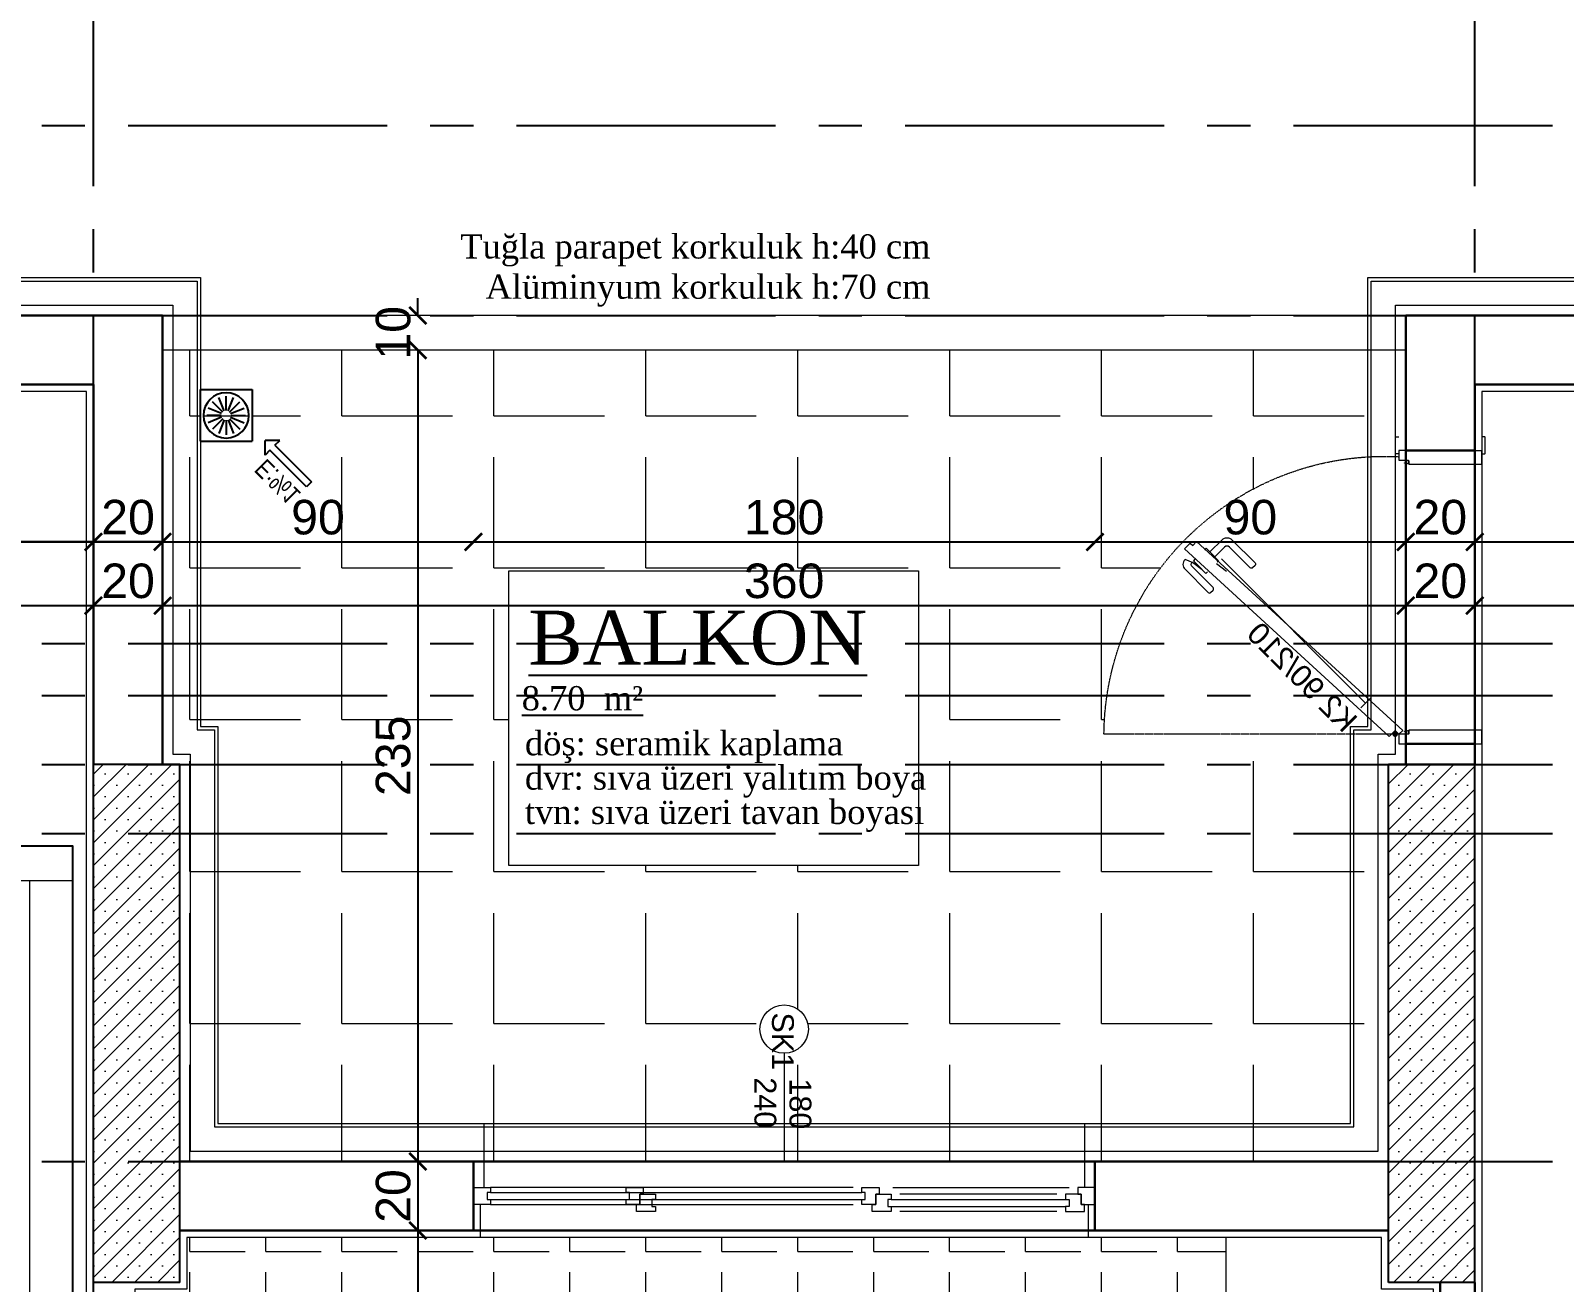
# Model space of a CAD drawing. Header units: millimetres. Extents: x 2778 to 13672, y 1832 to 5175.
# Drawn here: x 5573.4 to 6017.5, y 4410.2 to 4772.7 of the extents above; entities that cross this region are included whole.
import ezdxf

# ---------------------------------------------------------------- set-up
doc = ezdxf.new("R2010")
doc.units = ezdxf.units.MM
for name, pattern in [('CENTER2', [112.5, 75, -12.5, 12.5, -12.5]), ('DASHDOT2', [12.7, 6.35, -3.175, 0, -3.175]), ('DOTX2', [0.5, 0, -0.5])]:
    doc.linetypes.add(name, pattern=pattern)
for name, color, linetype in [('7-DCR-FRN', 8, 'Continuous'), ('Panel', 7, 'Continuous'), ('Yazi', 7, 'Continuous')]:
    doc.layers.add(name, color=color, linetype=linetype)
for name, color, linetype, lineweight in [('aks', 251, 'DASHDOT2', 35), ('duvar', 232, 'Continuous', 30), ('görünüş', 201, 'Continuous', 18), ('ince', 37, 'Continuous', 0), ('iz', 1, 'DOTX2', 20), ('kapı', 3, 'Continuous', 18), ('pencere', 4, 'Continuous', 18), ('sıva dış', 30, 'Continuous', 9), ('sıva iç', 21, 'Continuous', 0), ('tefriş', 252, 'Continuous', 5), ('yalıtım', 107, 'Continuous', 0), ('yazı', 11, 'Continuous', 20), ('z - tarama', 251, 'Continuous', 18), ('ölçü dış', 192, 'Continuous', 20), ('ÖLÇÜ İÇ', 7, 'Continuous', 9)]:
    doc.layers.add(name, color=color, linetype=linetype, lineweight=lineweight)
doc.styles.get("Standard").update_dxf_attribs({"font": 'arial.ttf'})
doc.styles.add('swis', font='swissc.ttf', dxfattribs={"height": 10})
doc.styles.add('Times roman', font='times.ttf')
doc.dimstyles.new('zulay iç ölçü', dxfattribs={"dimtxt": 10, "dimasz": 5, "dimexe": 0.18, "dimexo": 0, "dimgap": 2, "dimtad": 3, "dimdec": 0, "dimzin": 0, "dimdsep": 46, "dimtxsty": 'Standard', "dimblk": 'ARCHTICK', "dimcen": 0.09, "dimse1": 1, "dimse2": 1, "dimadec": 0, "dimazin": 0, "dimtfac": 1, "dimtdec": 0, "dimtix": 1, "dimtofl": 0, "dimtmove": 0, "dimatfit": 3, "dimldrblk": 'ARCHTICK', "dimfxl": 1, "dimtolj": 1, "dimtzin": 0, "dimarcsym": 0})
pattern_1 = [(45, (0, 0), (-3.314563, 3.314563), []), (45, (3.3146, 0), (-3.314563, 3.314563), [0, -4.6875])]

# ---------------------------------------------------------------- blocks, each defined once
blk = doc.blocks.new('IDE242Entity443')
at = {"layer": 'Panel', "linetype": 'Continuous', "lineweight": 5}
h = blk.add_hatch(dxfattribs=at)
h.set_pattern_fill('SACNCR', color=163, scale=50, style=0)
h.set_pattern_definition(pattern_1)
h.paths.add_polyline_path([(2440, 1920), (2440, 2070), (2465, 2070), (2465, 1920)])
blk = doc.blocks.new('IDE242Entity444')
at = {"layer": 'Panel', "color": 164, "linetype": 'Continuous', "lineweight": -3}
blk.add_lwpolyline([(2465, 1920), (2440, 1920)], dxfattribs=at)
blk = doc.blocks.new('IDE242Entity445')
at = {"layer": 'Panel', "color": 164, "linetype": 'Continuous', "lineweight": -3}
blk.add_lwpolyline([(2465, 1920), (2465, 2070)], dxfattribs=at)
blk = doc.blocks.new('IDE242Entity446')
at = {"layer": 'Panel', "color": 164, "linetype": 'Continuous', "lineweight": -3}
blk.add_lwpolyline([(2465, 2070), (2440, 2070)], dxfattribs=at)
blk = doc.blocks.new('IDE242Entity447')
at = {"layer": 'Panel', "color": 164, "linetype": 'Continuous', "lineweight": -3}
blk.add_lwpolyline([(2440, 1920), (2440, 2070)], dxfattribs=at)
blk = doc.blocks.new('IDE242Entity449')
at = {"layer": 'Panel', "linetype": 'Continuous', "lineweight": 5}
h = blk.add_hatch(dxfattribs=at)
h.set_pattern_fill('SACNCR', color=163, scale=50, style=0)
h.set_pattern_definition(pattern_1)
h.paths.add_polyline_path([(2815, 1920), (2815, 2070), (2840, 2070), (2840, 1920)])
blk = doc.blocks.new('IDE242Entity450')
at = {"layer": 'Panel', "color": 164, "linetype": 'Continuous', "lineweight": -3}
blk.add_lwpolyline([(2840, 1920), (2815, 1920)], dxfattribs=at)
blk = doc.blocks.new('IDE242Entity451')
at = {"layer": 'Panel', "color": 164, "linetype": 'Continuous', "lineweight": -3}
blk.add_lwpolyline([(2840, 1920), (2840, 2070)], dxfattribs=at)
blk = doc.blocks.new('IDE242Entity452')
at = {"layer": 'Panel', "color": 164, "linetype": 'Continuous', "lineweight": -3}
blk.add_lwpolyline([(2840, 2070), (2815, 2070)], dxfattribs=at)
blk = doc.blocks.new('IDE242Entity453')
at = {"layer": 'Panel', "color": 164, "linetype": 'Continuous', "lineweight": -3}
blk.add_lwpolyline([(2815, 1920), (2815, 2070)], dxfattribs=at)
blk = doc.blocks.new('sadsfsfsf')
at = {"layer": 'ince'}
for p, q in [((0.7, 0), (-0.7, 0)), ((0, 0.7), (0, -0.7))]:
    blk.add_line(p, q, dxfattribs=at)
for radius in [0.6, 0.45]:
    blk.add_circle((0, 0), radius, dxfattribs=at)
blk = doc.blocks.new('WER')
at = {"layer": 'duvar'}
for p, q in [((1010123.06, -373432.25), (1010103.06, -373432.25)), ((1010123.06, -373517.25), (1010103.06, -373517.25))]:
    blk.add_line(p, q, dxfattribs=at)
at = {"layer": 'ince'}
blk.add_line((1010091.45, -373444.09), (1010049.71, -373485.83), dxfattribs=at)
for points in [[(1010103.96, -373436.25), (1010103.96, -373435.3, 0.414214), (1010103.71, -373435.05), (1010102.66, -373435.05), (1010102.66, -373435.2, -0.170049), (1010102.81, -373435.14), (1010103.62, -373435.14, -0.414214), (1010103.87, -373435.39), (1010103.87, -373435.81, -0.482314), (1010103.56, -373436.05), (1010102.76, -373435.87, -0.112206), (1010102.66, -373435.82), (1010102.66, -373435.95)], [(1010044.08, -373482.78), (1010042.67, -373484.19), (1010039.14, -373485.66, -0.414214), (1010039.14, -373482.83), (1010045.85, -373476.11, -0.414214), (1010046.56, -373476.11), (1010047.27, -373476.82, -0.414214), (1010047.27, -373477.52), (1010041.26, -373483.53, 0.414214), (1010041.26, -373484.95)], [(1010047.76, -373486.45), (1010046.35, -373487.87), (1010049.88, -373491.4, 0.414214), (1010052.71, -373491.4), (1010059.43, -373484.69, 0.414214), (1010059.43, -373483.98), (1010058.72, -373483.27, 0.414214), (1010058.01, -373483.27), (1010052, -373489.28, -0.414214), (1010050.59, -373489.28)], [(1010103.96, -373514.2), (1010103.96, -373513.25), (1010102.66, -373513.55), (1010102.66, -373513.68, -0.112206), (1010102.76, -373513.63), (1010103.56, -373513.44, -0.482314), (1010103.87, -373513.69), (1010103.87, -373514.1, -0.414214), (1010103.62, -373514.35), (1010102.81, -373514.35, -0.170049), (1010102.66, -373514.3), (1010102.66, -373514.45), (1010103.71, -373514.45, 0.414214)]]:
    blk.add_lwpolyline(points, format="xyb", close=True, dxfattribs=at)
for points in [[(1010041.97, -373485.74), (1010041.55, -373485.31), (1010045.21, -373481.66), (1010045.63, -373482.08)], [(1010044.8, -373488.56), (1010045.23, -373488.99), (1010048.88, -373485.33), (1010048.46, -373484.91)]]:
    blk.add_lwpolyline(points, dxfattribs=at)
for points in [[(1010101.06, -373516.25), (1010100.31, -373516.25, 0.414214), (1010100.06, -373516.5), (1010100.06, -373521, 0.414214), (1010100.31, -373521.25), (1010101.06, -373521.25)], [(1010125.06, -373516.25), (1010125.81, -373516.25, -0.414214), (1010126.06, -373516.5), (1010126.06, -373521, -0.414214), (1010125.81, -373521.25), (1010125.06, -373521.25)]]:
    blk.add_lwpolyline(points, format="xyb", dxfattribs=at)
at = {"layer": 'iz', "ltscale": 0.1}
for p, q in [((1010101.06, -373435.05), (1010015.66, -373435.05)), ((1010103.06, -373432.25), (1010103.06, -373517.25)), ((1010123.06, -373432.25), (1010123.06, -373517.25))]:
    blk.add_line(p, q, dxfattribs=at)
blk.add_arc((1010096.92, -373434.29), 81.26, 180.5341, 272.9206, dxfattribs=at)
at = {"layer": 'kapı'}
for p, q in [((1010092.86, -373445.51), (1010090.03, -373442.68)), ((1010051.13, -373482.24), (1010048.3, -373484.41))]:
    blk.add_line(p, q, dxfattribs=at)
blk.add_lwpolyline([(1010101.06, -373435.05), (1010100, -373436.11), (1010098.3, -373434.41), (1010038.97, -373488.74), (1010040.67, -373490.44), (1010041.38, -373489.73), (1010042.51, -373490.86), (1010102.19, -373436.18), (1010101.06, -373435.05)], dxfattribs=at)
for points in [[(1010125.06, -373432.25), (1010125.06, -373436.25), (1010103.96, -373436.25), (1010103.96, -373435.3, 0.414214), (1010103.71, -373435.05), (1010101.06, -373435.05), (1010101.06, -373432.25), (1010101.06, -373432.25)], [(1010101.06, -373517.25), (1010101.06, -373514.45), (1010103.71, -373514.45, 0.414214), (1010103.96, -373514.2), (1010103.96, -373513.25), (1010125.06, -373513.25), (1010125.06, -373517.25)]]:
    blk.add_lwpolyline(points, format="xyb", dxfattribs=at)
at = {"layer": 'sıva iç'}
for p, q in [((1010101.06, -373432.25), (1010103.06, -373432.25)), ((1010123.06, -373432.25), (1010125.06, -373432.25)), ((1010103.06, -373517.25), (1010101.06, -373517.25)), ((1010123.06, -373517.25), (1010125.06, -373517.25))]:
    blk.add_line(p, q, dxfattribs=at)
at = {"layer": 'ölçü dış'}
blk.add_line((1010103.06, -373432.25), (1010123.06, -373432.25), dxfattribs=at)
at = {"layer": 'ince', "rotation": 270}
blk.add_blockref('sadsfsfsf', (1010100, -373435.05), dxfattribs=at)
at = {"layer": 'yazı'}
blk.add_text('K2 90/210', height=6.328, rotation=225, dxfattribs=at).set_placement((1010085.08, -373435.16))
blk = doc.blocks.new('FGFS')
at = {"layer": 'duvar'}
for p, q in [((857019.82, -390681.05), (857039.82, -390681.05)), ((857019.82, -390861.05), (857039.82, -390861.05))]:
    blk.add_line(p, q, dxfattribs=at)
at = {"layer": 'ince'}
for p, q in [((857027.32, -390739.55), (857027.32, -390688.55)), ((857029.32, -390692.05), (857029.32, -390737.55)), ((857034.32, -390692.05), (857034.32, -390737.55)), ((857027.32, -390751.05), (857027.32, -390856.05)), ((857032.32, -390856.05), (857032.32, -390751.05))]:
    blk.add_line(p, q, dxfattribs=at)
for points in [[(857030.82, -390740.05), (857030.82, -390689.55)], [(857032.82, -390740.05), (857032.82, -390689.55)], [(857028.82, -390856.05), (857028.82, -390748.55)], [(857030.82, -390856.05), (857030.82, -390748.55)]]:
    blk.add_lwpolyline(points, dxfattribs=at)
at = {"layer": 'iz', "ltscale": 0.1}
for p, q in [((857019.82, -390681.05), (857019.82, -390861.05)), ((857039.82, -390861.05), (857039.82, -390681.05))]:
    blk.add_line(p, q, dxfattribs=at)
at = {"layer": 'pencere'}
for points in [[(857027.32, -390681.05), (857027.32, -390686.05), (857029.32, -390686.05), (857029.32, -390685.05), (857032.32, -390685.05), (857032.32, -390681.05)], [(857030.82, -390748.55), (857030.82, -390747.55), (857028.82, -390747.55), (857028.82, -390748.55), (857027.32, -390748.55), (857027.32, -390743.55), (857029.32, -390743.55), (857029.32, -390744.55), (857032.32, -390744.55), (857032.32, -390748.55), (857030.82, -390748.55)], [(857030.82, -390816.84), (857030.82, -390815.84), (857028.82, -390815.84), (857028.82, -390816.84), (857027.32, -390816.84), (857027.32, -390811.84), (857029.32, -390811.84), (857029.32, -390812.84), (857032.32, -390812.84), (857032.32, -390816.84), (857030.82, -390816.84)], [(857027.32, -390861.05), (857027.32, -390856.05), (857027.32, -390856.05), (857028.82, -390856.05), (857028.82, -390857.05), (857030.82, -390857.05), (857030.82, -390856.05), (857032.32, -390856.05), (857032.32, -390856.05), (857032.32, -390861.05)]]:
    blk.add_lwpolyline(points, dxfattribs=at)
for points in [[(857032.32, -390684.05), (857032.32, -390685.05), (857029.32, -390685.05), (857029.32, -390689.55), (857030.82, -390689.55), (857030.82, -390688.55), (857032.82, -390688.55), (857032.82, -390689.55), (857034.32, -390689.55), (857034.32, -390684.05)], [(857032.32, -390745.55), (857032.32, -390744.55), (857029.32, -390744.55), (857029.32, -390740.05), (857030.82, -390740.05), (857030.82, -390741.05), (857032.82, -390741.05), (857032.82, -390740.05), (857034.32, -390740.05), (857034.32, -390745.55)], [(857032.32, -390813.84), (857032.32, -390812.84), (857029.32, -390812.84), (857029.32, -390808.35), (857030.82, -390808.35), (857030.82, -390809.35), (857032.82, -390809.35), (857032.82, -390808.35), (857034.32, -390808.35), (857034.32, -390813.84)]]:
    blk.add_lwpolyline(points, close=True, dxfattribs=at)
at = {"layer": 'sıva dış'}
for p, q in [((857008.82, -390684.05), (857027.32, -390684.05)), ((857008.82, -390858.05), (857027.32, -390858.05))]:
    blk.add_line(p, q, dxfattribs=at)
at = {"layer": 'sıva iç'}
for p, q in [((857032.32, -390683.05), (857041.82, -390683.05)), ((857032.32, -390859.05), (857041.82, -390859.05))]:
    blk.add_line(p, q, dxfattribs=at)
at = {"layer": 'yazı'}
blk.add_line((856988.47, -390771.05), (857019.82, -390771.05), dxfattribs=at)
blk.add_circle((856981.47, -390771.05), 7, dxfattribs=at)
for s, p in [('180', (856995.76, -390769.51)), ('SK1', (856976.65, -390774.58)), ('240', (856995.44, -390779.66))]:
    blk.add_text(s, height=6.328, dxfattribs=at).set_placement(p)
blk = doc.blocks.new('eğim çizgisi')
at = {"layer": 'Yazi'}
for p, q in [((1343.11, 4120.2), (1332.51, 4109.59)), ((1333.92, 4108.18), (1344.53, 4118.78)), ((1344.53, 4118.78), (1343.11, 4120.2)), ((1331.09, 4111.01), (1331.09, 4106.76)), ((1332.51, 4109.59), (1331.09, 4111.01)), ((1333.92, 4108.18), (1335.34, 4106.76)), ((1312.34, 4092.04), (1312.34, 4107.04)), ((1312.34, 4107.04), (1327.34, 4107.04)), ((1319.31, 4100.84), (1317.69, 4104.74)), ((1319.84, 4100.95), (1319.84, 4105.17)), ((1320.38, 4100.84), (1322, 4104.74)), ((1327.34, 4092.04), (1327.34, 4107.04)), ((1335.34, 4106.76), (1331.09, 4106.76)), ((1318.44, 4099.54), (1314.22, 4099.54)), ((1318.54, 4100.08), (1314.65, 4101.7)), ((1318.85, 4100.54), (1315.87, 4103.52)), ((1320.84, 4100.54), (1323.82, 4103.52)), ((1321.14, 4100.08), (1325.04, 4101.7)), ((1321.25, 4099.54), (1325.47, 4099.54)), ((1318.54, 4099.01), (1314.65, 4097.39)), ((1318.85, 4098.55), (1315.87, 4095.57)), ((1319.31, 4098.24), (1317.69, 4094.35)), ((1319.84, 4098.14), (1319.84, 4093.92)), ((1320.38, 4098.24), (1322, 4094.35)), ((1320.84, 4098.55), (1323.82, 4095.57)), ((1321.14, 4099.01), (1325.04, 4097.39)), ((1312.34, 4092.04), (1327.34, 4092.04))]:
    blk.add_line(p, q, dxfattribs=at)
blk.add_circle((1319.84, 4099.54), 6.56, dxfattribs=at)
at = {"layer": 'Yazi', "style": 'swis'}
blk.add_text('E:%%%1', height=5.335, rotation=45, dxfattribs=at).set_placement((1331.42, 4111.73))
blk = doc.blocks.new('*U27')
at = {"layer": '7-DCR-FRN'}
blk.add_lwpolyline([(0, 10), (160, 10), (160, 75), (0, 75)], close=True, dxfattribs=at)
at = {"layer": '7-DCR-FRN', "lineweight": 9, "flags": 128}
blk.add_lwpolyline([(0, 10), (160, 10), (160, 75), (0, 75)], close=True, dxfattribs=at)
blk.add_lwpolyline([(0, 10), (160, 10), (160, 75), (0, 75)], close=True, dxfattribs=at)
for points in [[(10, 55), (10, 75)], [(150, 75), (150, 75), (150, 55), (150, 55)], [(150, 62.5), (10, 62.5)], [(150, 55), (10, 55)], [(15, 55), (15, 10)], [(80, 10), (80, 55)], [(145, 55), (145, 10)]]:
    blk.add_lwpolyline(points, dxfattribs=at)
blk = doc.blocks.new('_ArchTick')
at = {"color": 0, "linetype": 'ByBlock', "const_width": 0.15}
blk.add_lwpolyline([(-0.5, -0.5), (0.5, 0.5)], dxfattribs=at)
blk = doc.blocks.new('*D2579')
at = {"layer": 'Defpoints', "color": 0, "transparency": 16777216}
for p in [(4706.58, 4670.23), (4706.58, 4624.67), (5611.58, 4617.46)]:
    blk.add_point(p, dxfattribs=at)
at = {"layer": 'ÖLÇÜ İÇ', "color": 0, "lineweight": -2, "transparency": 16777216}
blk.add_line((5611.58, 4624.67), (4706.58, 4624.67), dxfattribs=at)
at = {"layer": 'ÖLÇÜ İÇ', "color": 0, "lineweight": -2, "transparency": 16777216, "xscale": 5, "yscale": 5, "zscale": 5, "rotation": 180}
blk.add_blockref('_ArchTick', (4706.58, 4624.67), dxfattribs=at)
at = {"layer": 'ÖLÇÜ İÇ', "color": 0, "lineweight": -2, "transparency": 16777216, "xscale": 5, "yscale": 5, "zscale": 5}
blk.add_blockref('_ArchTick', (5611.58, 4624.67), dxfattribs=at)
at = {"layer": 'ÖLÇÜ İÇ', "color": 0, "transparency": 16777216, "insert": (5159.08, 4631.78), "char_height": 10, "attachment_point": 5}
blk.add_mtext('\\A1;905', dxfattribs=at)
blk = doc.blocks.new('*D2589')
at = {"layer": 'Defpoints', "color": 0, "transparency": 16777216}
for p in [(5511.58, 4670.23), (5591.58, 4624.67), (5591.58, 4624.67)]:
    blk.add_point(p, dxfattribs=at)
at = {"layer": 'ÖLÇÜ İÇ', "color": 0, "lineweight": -2, "transparency": 16777216}
blk.add_line((5511.58, 4624.67), (5591.58, 4624.67), dxfattribs=at)
at = {"layer": 'ÖLÇÜ İÇ', "color": 0, "lineweight": -2, "transparency": 16777216, "xscale": 5, "yscale": 5, "zscale": 5, "rotation": 180}
blk.add_blockref('_ArchTick', (5511.58, 4624.67), dxfattribs=at)
at = {"layer": 'ÖLÇÜ İÇ', "color": 0, "lineweight": -2, "transparency": 16777216, "xscale": 5, "yscale": 5, "zscale": 5}
blk.add_blockref('_ArchTick', (5591.58, 4624.67), dxfattribs=at)
at = {"layer": 'ÖLÇÜ İÇ', "color": 0, "transparency": 16777216, "insert": (5551.58, 4631.78), "char_height": 10, "attachment_point": 5}
blk.add_mtext('\\A1;80', dxfattribs=at)
blk = doc.blocks.new('*D2590')
at = {"layer": 'Defpoints', "color": 0, "transparency": 16777216}
for p in [(5591.58, 4624.67), (5611.58, 4625.23), (5611.58, 4624.67)]:
    blk.add_point(p, dxfattribs=at)
at = {"layer": 'ÖLÇÜ İÇ', "color": 0, "lineweight": -2, "transparency": 16777216}
blk.add_line((5591.58, 4624.67), (5611.58, 4624.67), dxfattribs=at)
at = {"layer": 'ÖLÇÜ İÇ', "color": 0, "lineweight": -2, "transparency": 16777216, "xscale": 5, "yscale": 5, "zscale": 5, "rotation": 180}
blk.add_blockref('_ArchTick', (5591.58, 4624.67), dxfattribs=at)
at = {"layer": 'ÖLÇÜ İÇ', "color": 0, "lineweight": -2, "transparency": 16777216, "xscale": 5, "yscale": 5, "zscale": 5}
blk.add_blockref('_ArchTick', (5611.58, 4624.67), dxfattribs=at)
at = {"layer": 'ÖLÇÜ İÇ', "color": 0, "transparency": 16777216, "insert": (5601.58, 4631.78), "char_height": 10, "attachment_point": 5}
blk.add_mtext('\\A1;20', dxfattribs=at)
blk = doc.blocks.new('*D2591')
at = {"layer": 'Defpoints', "color": 0, "transparency": 16777216}
for p in [(5611.58, 4625.23), (5701.58, 4624.67), (5701.58, 4445.23)]:
    blk.add_point(p, dxfattribs=at)
at = {"layer": 'ÖLÇÜ İÇ', "color": 0, "lineweight": -2, "transparency": 16777216}
blk.add_line((5611.58, 4624.67), (5701.58, 4624.67), dxfattribs=at)
at = {"layer": 'ÖLÇÜ İÇ', "color": 0, "lineweight": -2, "transparency": 16777216, "xscale": 5, "yscale": 5, "zscale": 5, "rotation": 180}
blk.add_blockref('_ArchTick', (5611.58, 4624.67), dxfattribs=at)
at = {"layer": 'ÖLÇÜ İÇ', "color": 0, "lineweight": -2, "transparency": 16777216, "xscale": 5, "yscale": 5, "zscale": 5}
blk.add_blockref('_ArchTick', (5701.58, 4624.67), dxfattribs=at)
at = {"layer": 'ÖLÇÜ İÇ', "color": 0, "transparency": 16777216, "insert": (5656.58, 4631.78), "char_height": 10, "attachment_point": 5}
blk.add_mtext('\\A1;90', dxfattribs=at)
blk = doc.blocks.new('*D2592')
at = {"layer": 'Defpoints', "color": 0, "transparency": 16777216}
for p in [(5881.58, 4624.67), (5701.58, 4445.23), (5881.58, 4445.23)]:
    blk.add_point(p, dxfattribs=at)
at = {"layer": 'ÖLÇÜ İÇ', "color": 0, "lineweight": -2, "transparency": 16777216}
blk.add_line((5701.58, 4624.67), (5881.58, 4624.67), dxfattribs=at)
at = {"layer": 'ÖLÇÜ İÇ', "color": 0, "lineweight": -2, "transparency": 16777216, "xscale": 5, "yscale": 5, "zscale": 5, "rotation": 180}
blk.add_blockref('_ArchTick', (5701.58, 4624.67), dxfattribs=at)
at = {"layer": 'ÖLÇÜ İÇ', "color": 0, "lineweight": -2, "transparency": 16777216, "xscale": 5, "yscale": 5, "zscale": 5}
blk.add_blockref('_ArchTick', (5881.58, 4624.67), dxfattribs=at)
at = {"layer": 'ÖLÇÜ İÇ', "color": 0, "transparency": 16777216, "insert": (5791.58, 4631.78), "char_height": 10, "attachment_point": 5}
blk.add_mtext('\\A1;180', dxfattribs=at)
blk = doc.blocks.new('*D2593')
at = {"layer": 'Defpoints', "color": 0, "transparency": 16777216}
for p in [(5971.58, 4624.67), (5971.58, 4624.67), (5881.58, 4445.23)]:
    blk.add_point(p, dxfattribs=at)
at = {"layer": 'ÖLÇÜ İÇ', "color": 0, "lineweight": -2, "transparency": 16777216}
blk.add_line((5881.58, 4624.67), (5971.58, 4624.67), dxfattribs=at)
at = {"layer": 'ÖLÇÜ İÇ', "color": 0, "lineweight": -2, "transparency": 16777216, "xscale": 5, "yscale": 5, "zscale": 5, "rotation": 180}
blk.add_blockref('_ArchTick', (5881.58, 4624.67), dxfattribs=at)
at = {"layer": 'ÖLÇÜ İÇ', "color": 0, "lineweight": -2, "transparency": 16777216, "xscale": 5, "yscale": 5, "zscale": 5}
blk.add_blockref('_ArchTick', (5971.58, 4624.67), dxfattribs=at)
at = {"layer": 'ÖLÇÜ İÇ', "color": 0, "transparency": 16777216, "insert": (5926.58, 4631.78), "char_height": 10, "attachment_point": 5}
blk.add_mtext('\\A1;90', dxfattribs=at)
blk = doc.blocks.new('*D2594')
at = {"layer": 'Defpoints', "color": 0, "transparency": 16777216}
for p in [(5971.58, 4624.67), (5991.58, 4624.67), (5991.58, 4624.67)]:
    blk.add_point(p, dxfattribs=at)
at = {"layer": 'ÖLÇÜ İÇ', "color": 0, "lineweight": -2, "transparency": 16777216}
blk.add_line((5971.58, 4624.67), (5991.58, 4624.67), dxfattribs=at)
at = {"layer": 'ÖLÇÜ İÇ', "color": 0, "lineweight": -2, "transparency": 16777216, "xscale": 5, "yscale": 5, "zscale": 5, "rotation": 180}
blk.add_blockref('_ArchTick', (5971.58, 4624.67), dxfattribs=at)
at = {"layer": 'ÖLÇÜ İÇ', "color": 0, "lineweight": -2, "transparency": 16777216, "xscale": 5, "yscale": 5, "zscale": 5}
blk.add_blockref('_ArchTick', (5991.58, 4624.67), dxfattribs=at)
at = {"layer": 'ÖLÇÜ İÇ', "color": 0, "transparency": 16777216, "insert": (5981.58, 4631.78), "char_height": 10, "attachment_point": 5}
blk.add_mtext('\\A1;20', dxfattribs=at)
blk = doc.blocks.new('*D2595')
at = {"layer": 'Defpoints', "color": 0, "transparency": 16777216}
for p in [(6101.58, 4670.23), (5991.58, 4624.67), (6101.58, 4624.67)]:
    blk.add_point(p, dxfattribs=at)
at = {"layer": 'ÖLÇÜ İÇ', "color": 0, "lineweight": -2, "transparency": 16777216}
blk.add_line((5991.58, 4624.67), (6101.58, 4624.67), dxfattribs=at)
at = {"layer": 'ÖLÇÜ İÇ', "color": 0, "lineweight": -2, "transparency": 16777216, "xscale": 5, "yscale": 5, "zscale": 5, "rotation": 180}
blk.add_blockref('_ArchTick', (5991.58, 4624.67), dxfattribs=at)
at = {"layer": 'ÖLÇÜ İÇ', "color": 0, "lineweight": -2, "transparency": 16777216, "xscale": 5, "yscale": 5, "zscale": 5}
blk.add_blockref('_ArchTick', (6101.58, 4624.67), dxfattribs=at)
at = {"layer": 'ÖLÇÜ İÇ', "color": 0, "transparency": 16777216, "insert": (6046.58, 4631.78), "char_height": 10, "attachment_point": 5}
blk.add_mtext('\\A1;110', dxfattribs=at)
blk = doc.blocks.new('*D2605')
at = {"layer": 'Defpoints', "color": 0, "transparency": 16777216}
for p in [(5251.58, 4606.22), (5591.58, 4606.22), (5591.58, 4606.22)]:
    blk.add_point(p, dxfattribs=at)
at = {"layer": 'ÖLÇÜ İÇ', "color": 0, "lineweight": -2, "transparency": 16777216}
blk.add_line((5251.58, 4606.22), (5591.58, 4606.22), dxfattribs=at)
at = {"layer": 'ÖLÇÜ İÇ', "color": 0, "lineweight": -2, "transparency": 16777216, "xscale": 5, "yscale": 5, "zscale": 5, "rotation": 180}
blk.add_blockref('_ArchTick', (5251.58, 4606.22), dxfattribs=at)
at = {"layer": 'ÖLÇÜ İÇ', "color": 0, "lineweight": -2, "transparency": 16777216, "xscale": 5, "yscale": 5, "zscale": 5}
blk.add_blockref('_ArchTick', (5591.58, 4606.22), dxfattribs=at)
at = {"layer": 'ÖLÇÜ İÇ', "color": 0, "transparency": 16777216, "insert": (5421.58, 4613.33), "char_height": 10, "attachment_point": 5}
blk.add_mtext('\\A1;340', dxfattribs=at)
blk = doc.blocks.new('*D2606')
at = {"layer": 'Defpoints', "color": 0, "transparency": 16777216}
for p in [(5591.58, 4606.22), (5611.58, 4606.22), (5611.58, 4606.22)]:
    blk.add_point(p, dxfattribs=at)
at = {"layer": 'ÖLÇÜ İÇ', "color": 0, "lineweight": -2, "transparency": 16777216}
blk.add_line((5591.58, 4606.22), (5611.58, 4606.22), dxfattribs=at)
at = {"layer": 'ÖLÇÜ İÇ', "color": 0, "lineweight": -2, "transparency": 16777216, "xscale": 5, "yscale": 5, "zscale": 5, "rotation": 180}
blk.add_blockref('_ArchTick', (5591.58, 4606.22), dxfattribs=at)
at = {"layer": 'ÖLÇÜ İÇ', "color": 0, "lineweight": -2, "transparency": 16777216, "xscale": 5, "yscale": 5, "zscale": 5}
blk.add_blockref('_ArchTick', (5611.58, 4606.22), dxfattribs=at)
at = {"layer": 'ÖLÇÜ İÇ', "color": 0, "transparency": 16777216, "insert": (5601.58, 4613.33), "char_height": 10, "attachment_point": 5}
blk.add_mtext('\\A1;20', dxfattribs=at)
blk = doc.blocks.new('*D2607')
at = {"layer": 'Defpoints', "color": 0, "transparency": 16777216}
for p in [(5611.58, 4606.22), (5971.58, 4606.22), (5971.58, 4606.22)]:
    blk.add_point(p, dxfattribs=at)
at = {"layer": 'ÖLÇÜ İÇ', "color": 0, "lineweight": -2, "transparency": 16777216}
blk.add_line((5611.58, 4606.22), (5971.58, 4606.22), dxfattribs=at)
at = {"layer": 'ÖLÇÜ İÇ', "color": 0, "lineweight": -2, "transparency": 16777216, "xscale": 5, "yscale": 5, "zscale": 5, "rotation": 180}
blk.add_blockref('_ArchTick', (5611.58, 4606.22), dxfattribs=at)
at = {"layer": 'ÖLÇÜ İÇ', "color": 0, "lineweight": -2, "transparency": 16777216, "xscale": 5, "yscale": 5, "zscale": 5}
blk.add_blockref('_ArchTick', (5971.58, 4606.22), dxfattribs=at)
at = {"layer": 'ÖLÇÜ İÇ', "color": 0, "transparency": 16777216, "insert": (5791.58, 4613.33), "char_height": 10, "attachment_point": 5}
blk.add_mtext('\\A1;360', dxfattribs=at)
blk = doc.blocks.new('*D2608')
at = {"layer": 'Defpoints', "color": 0, "transparency": 16777216}
for p in [(5971.58, 4606.22), (5991.58, 4608.65), (5991.58, 4606.22)]:
    blk.add_point(p, dxfattribs=at)
at = {"layer": 'ÖLÇÜ İÇ', "color": 0, "lineweight": -2, "transparency": 16777216}
blk.add_line((5971.58, 4606.22), (5991.58, 4606.22), dxfattribs=at)
at = {"layer": 'ÖLÇÜ İÇ', "color": 0, "lineweight": -2, "transparency": 16777216, "xscale": 5, "yscale": 5, "zscale": 5, "rotation": 180}
blk.add_blockref('_ArchTick', (5971.58, 4606.22), dxfattribs=at)
at = {"layer": 'ÖLÇÜ İÇ', "color": 0, "lineweight": -2, "transparency": 16777216, "xscale": 5, "yscale": 5, "zscale": 5}
blk.add_blockref('_ArchTick', (5991.58, 4606.22), dxfattribs=at)
at = {"layer": 'ÖLÇÜ İÇ', "color": 0, "transparency": 16777216, "insert": (5981.58, 4613.33), "char_height": 10, "attachment_point": 5}
blk.add_mtext('\\A1;20', dxfattribs=at)
blk = doc.blocks.new('*D2609')
at = {"layer": 'Defpoints', "color": 0, "transparency": 16777216}
for p in [(5991.58, 4608.65), (6391.58, 4606.22), (6391.58, 4606.22)]:
    blk.add_point(p, dxfattribs=at)
at = {"layer": 'ÖLÇÜ İÇ', "color": 0, "lineweight": -2, "transparency": 16777216}
blk.add_line((5991.58, 4606.22), (6391.58, 4606.22), dxfattribs=at)
at = {"layer": 'ÖLÇÜ İÇ', "color": 0, "lineweight": -2, "transparency": 16777216, "xscale": 5, "yscale": 5, "zscale": 5, "rotation": 180}
blk.add_blockref('_ArchTick', (5991.58, 4606.22), dxfattribs=at)
at = {"layer": 'ÖLÇÜ İÇ', "color": 0, "lineweight": -2, "transparency": 16777216, "xscale": 5, "yscale": 5, "zscale": 5}
blk.add_blockref('_ArchTick', (6391.58, 4606.22), dxfattribs=at)
at = {"layer": 'ÖLÇÜ İÇ', "color": 0, "transparency": 16777216, "insert": (6191.58, 4613.33), "char_height": 10, "attachment_point": 5}
blk.add_mtext('\\A1;400', dxfattribs=at)
blk = doc.blocks.new('*D2692')
at = {"layer": 'Defpoints', "color": 0, "transparency": 16777216}
for p in [(5686.83, 4690.23), (5685.49, 4680.23), (5686.83, 4680.23)]:
    blk.add_point(p, dxfattribs=at)
at = {"layer": 'ÖLÇÜ İÇ', "color": 0, "lineweight": -2, "transparency": 16777216}
for p, q in [((5685.49, 4690.23), (5685.49, 4695.23)), ((5685.49, 4680.23), (5685.49, 4675.23))]:
    blk.add_line(p, q, dxfattribs=at)
at = {"layer": 'ÖLÇÜ İÇ', "color": 0, "lineweight": -2, "transparency": 16777216, "xscale": 5, "yscale": 5, "zscale": 5}
for p, rotation in [((5685.49, 4690.23), 270), ((5685.49, 4680.23), 90)]:
    blk.add_blockref('_ArchTick', p, dxfattribs=dict(at, rotation=rotation))
at = {"layer": 'ÖLÇÜ İÇ', "color": 0, "transparency": 16777216, "insert": (5678.39, 4685.23), "char_height": 10, "attachment_point": 5, "rotation": 90}
blk.add_mtext('\\A1;10', dxfattribs=at)
blk = doc.blocks.new('*D2693')
at = {"layer": 'Defpoints', "color": 0, "transparency": 16777216}
for p in [(5686.83, 4680.23), (5685.49, 4445.23), (5685.49, 4445.23)]:
    blk.add_point(p, dxfattribs=at)
at = {"layer": 'ÖLÇÜ İÇ', "color": 0, "lineweight": -2, "transparency": 16777216}
blk.add_line((5685.49, 4680.23), (5685.49, 4445.23), dxfattribs=at)
at = {"layer": 'ÖLÇÜ İÇ', "color": 0, "lineweight": -2, "transparency": 16777216, "xscale": 5, "yscale": 5, "zscale": 5}
for p, rotation in [((5685.49, 4680.23), 90), ((5685.49, 4445.23), 270)]:
    blk.add_blockref('_ArchTick', p, dxfattribs=dict(at, rotation=rotation))
at = {"layer": 'ÖLÇÜ İÇ', "color": 0, "transparency": 16777216, "insert": (5678.38, 4562.73), "char_height": 10, "attachment_point": 5, "rotation": 90}
blk.add_mtext('\\A1;235', dxfattribs=at)
blk = doc.blocks.new('*D2552')
at = {"layer": 'Defpoints', "color": 0, "transparency": 16777216}
for p in [(5685.49, 4445.23), (5685.49, 4425.23), (5685.49, 4425.23)]:
    blk.add_point(p, dxfattribs=at)
at = {"layer": 'ÖLÇÜ İÇ', "color": 0, "lineweight": -2, "transparency": 16777216}
blk.add_line((5685.49, 4445.23), (5685.49, 4425.23), dxfattribs=at)
at = {"layer": 'ÖLÇÜ İÇ', "color": 0, "lineweight": -2, "transparency": 16777216, "xscale": 5, "yscale": 5, "zscale": 5}
for p, rotation in [((5685.49, 4445.23), 90), ((5685.49, 4425.23), 270)]:
    blk.add_blockref('_ArchTick', p, dxfattribs=dict(at, rotation=rotation))
at = {"layer": 'ÖLÇÜ İÇ', "color": 0, "transparency": 16777216, "insert": (5678.39, 4435.23), "char_height": 10, "attachment_point": 5, "rotation": 90}
blk.add_mtext('\\A1;20', dxfattribs=at)
blk = doc.blocks.new('*D2553')
at = {"layer": 'Defpoints', "color": 0, "transparency": 16777216}
for p in [(5685.49, 4425.23), (5685.49, 3965.23), (5685.49, 3965.23)]:
    blk.add_point(p, dxfattribs=at)
at = {"layer": 'ÖLÇÜ İÇ', "color": 0, "lineweight": -2, "transparency": 16777216}
blk.add_line((5685.49, 4425.23), (5685.49, 3965.23), dxfattribs=at)
at = {"layer": 'ÖLÇÜ İÇ', "color": 0, "lineweight": -2, "transparency": 16777216, "xscale": 5, "yscale": 5, "zscale": 5}
for p, rotation in [((5685.49, 4425.23), 90), ((5685.49, 3965.23), 270)]:
    blk.add_blockref('_ArchTick', p, dxfattribs=dict(at, rotation=rotation))
at = {"layer": 'ÖLÇÜ İÇ', "color": 0, "transparency": 16777216, "insert": (5678.39, 4195.23), "char_height": 10, "attachment_point": 5, "rotation": 90}
blk.add_mtext('\\A1;460', dxfattribs=at)

msp = doc.modelspace()

# ---------------------------------------------------------------- hatches: boundary and pattern name
at = {"layer": 'z - tarama', "true_color": 0x000000}
h = msp.add_hatch(dxfattribs=at)
h.set_pattern_fill('ANGLE', color=18, scale=160, style=0)
h.set_pattern_definition([(0, (-1057024.51, 409725.164), (0, 44), [32, -12]), (90, (-1057024.51, 409725.164), (-44, 3e-15), [32, -12])])
h.paths.add_polyline_path([(5791.58, 4445.23), (5881.58, 4445.23), (5966.58, 4445.23), (5966.58, 4540.23), (5830.48, 4540.23), (5830.48, 4530.97), (5711.85, 4530.97), (5711.85, 4540.23), (5616.58, 4540.23), (5616.58, 4445.23)])
h.paths.add_polyline_path([(5798.58, 4483.58, -1), (5784.58, 4483.58, -1)], flags=16)
h.paths.add_polyline_path([(5711.85, 4560.23), (5616.58, 4560.23), (5616.58, 4540.23), (5711.85, 4540.23)])
h.paths.add_polyline_path([(5711.85, 4580.23), (5611.58, 4580.23), (5611.58, 4560.23), (5711.85, 4560.23)])
h.paths.add_polyline_path([(5711.85, 4595.23), (5611.58, 4595.23), (5611.58, 4580.23), (5711.85, 4580.23)])
h.paths.add_polyline_path([(5711.85, 4616.34), (5830.48, 4616.34), (5830.48, 4595.23), (5888.81, 4595.23, -0.332102), (5969.58, 4649.35), (5969.58, 4650.15), (5968.58, 4650.15), (5968.58, 4655.15), (5968.83, 4655.15, 0.414214), (5968.58, 4654.9), (5968.58, 4650.4, 1), (5969.08, 4650.4), (5969.58, 4651.15), (5971.58, 4651.15), (5971.58, 4680.23), (5611.58, 4680.23), (5611.58, 4595.23), (5711.85, 4595.23)])
h.paths.add_polyline_path([(5653.27, 4640.64), (5642.66, 4651.25), (5641.25, 4649.84), (5641.25, 4654.08), (5645.49, 4654.08), (5644.07, 4652.66), (5654.68, 4642.06)], flags=16)
h.paths.add_polyline_path([(5637.5, 4653.8), (5622.5, 4653.8), (5622.5, 4668.8), (5637.5, 4668.8)], flags=16)
h.paths.add_polyline_path([(5623.43, 4661.3, -1), (5636.56, 4661.3, -1)], flags=0)
h.paths.add_polyline_path([(5888.81, 4595.23), (5830.48, 4595.23), (5830.48, 4580.23), (5885.07, 4580.23, -0.047662)])
h.paths.add_polyline_path([(5885.07, 4580.23), (5830.48, 4580.23), (5830.48, 4560.23), (5971.58, 4560.23), (5971.58, 4566.15), (5969.58, 4566.15), (5969.58, 4568.95), (5969.12, 4568.95, -1), (5967.92, 4568.95), (5967.46, 4568.95), (5966.82, 4568.32), (5966.13, 4568.95), (5884.18, 4568.95, -0.034858)])
h.paths.add_polyline_path([(5966.58, 4560.23), (5830.48, 4560.23), (5830.48, 4540.23), (5966.58, 4540.23)])
h.paths.add_polyline_path([(5791.54, 4470.87), (5791.54, 4454), (5801.03, 4454), (5801.03, 4470.87)], flags=24)
h.paths.add_polyline_path([(5781.38, 4471.19), (5781.38, 4452.21), (5790.87, 4452.21), (5790.87, 4471.19)], flags=24)
h.paths.add_polyline_path([(5786.46, 4489.98), (5786.46, 4472.05), (5795.95, 4472.05), (5795.95, 4489.98)], flags=24)
h.paths.add_polyline_path([(5635.84, 4645.31), (5647.49, 4633.66), (5653.29, 4639.46), (5641.64, 4651.11)], flags=24)
h.paths.add_polyline_path([(5714.17, 4558.31), (5808.94, 4558.31), (5808.94, 4572.39), (5714.17, 4572.39)], flags=9)
h.paths.add_polyline_path([(5713.79, 4573.98), (5751.73, 4573.98), (5751.73, 4584.66), (5713.79, 4584.66)], flags=9)
h.paths.add_polyline_path([(5713.52, 4584.83), (5817.41, 4584.83), (5817.41, 4608.74), (5713.52, 4608.74)], flags=9)
at = {"layer": 'z - tarama'}
h = msp.add_hatch(dxfattribs=at)
h.set_pattern_fill('ANGLE', color=252, scale=80, style=0)
h.set_pattern_definition([(0, (-1057024.51, 409725.164), (0, 22), [16, -6]), (90, (-1057024.51, 409725.164), (-22, 1e-15), [16, -6])])
h.paths.add_polyline_path([(5734.9, 4015.23), (5698.51, 4015.23, -0.148857), (5714.08, 3967.98, -0.416778), (5714.33, 3968.23), (5719.08, 3968.23), (5719.08, 3967.23), (5734.9, 3967.23)])
h.paths.add_polyline_path([(5768.62, 4029.93), (5791.2, 4029.93), (5791.2, 4028.13), (5789.36, 4028.13), (5789.36, 4027.23), (5795.97, 4027.23), (5795.97, 4028.13), (5794.12, 4028.13), (5794.12, 4029.93), (5803.14, 4029.93), (5803.14, 4028.13), (5801.29, 4028.13), (5801.29, 4027.23), (5824.9, 4027.23), (5919.58, 4027.23), (5919.58, 4060.23), (5618.58, 4060.23), (5618.58, 4015.23), (5627.88, 4015.23), (5627.88, 4052.63, -0.191599), (5686.55, 4029.29), (5686.57, 4029.32), (5688.27, 4027.62, -0.047156), (5698.51, 4015.23), (5734.9, 4015.23), (5734.9, 4027.23), (5770.46, 4027.23), (5770.46, 4028.13), (5768.62, 4028.13)])
h.paths.add_polyline_path([(5672.49, 4015.23), (5618.58, 4015.23), (5618.58, 3967.23), (5621.08, 3967.23), (5621.08, 3967.98, -0.414214), (5621.33, 3968.23), (5625.83, 3968.23, -0.414214), (5626.08, 3967.98), (5626.08, 3967.23), (5627.88, 3967.23), (5628.94, 3968.3), (5627.25, 3969.99)])
h.paths.add_polyline_path([(5627.88, 3967.85), (5627.88, 3967.7, 0.414214), (5628.48, 3968.3), (5628.33, 3968.3, -0.414214)], flags=16)
h.paths.add_polyline_path([(5914.58, 4105.23), (5618.58, 4105.23), (5618.58, 4060.23), (5919.58, 4060.23), (5919.58, 4076.73), (5918.2, 4076.73), (5918.2, 4065.3), (5914.58, 4065.3)])
h.paths.add_polyline_path([(5919.58, 4267.72), (5917.67, 4267.72, -0.414214), (5917.17, 4268.22), (5917.17, 4297.22, -0.414214), (5917.67, 4297.72), (5919.58, 4297.72), (5919.58, 4331.08), (5917.67, 4331.08, -0.414214), (5917.17, 4331.58), (5917.17, 4360.58, -0.414214), (5917.67, 4361.08), (5919.58, 4361.08), (5919.58, 4423.23), (5618.58, 4423.23), (5618.58, 4408.23), (5603.58, 4408.23), (5603.58, 4330.9), (5623.58, 4330.9), (5625.05, 4360.96), (5662.11, 4360.96), (5663.58, 4330.9), (5688.58, 4330.9), (5690.05, 4360.96), (5727.11, 4360.96), (5728.58, 4330.89), (5743.58, 4330.89), (5743.58, 4260.89), (5728.58, 4260.89), (5727.11, 4230.83), (5690.04, 4230.83), (5688.58, 4260.9), (5663.58, 4260.9), (5662.11, 4230.83), (5625.04, 4230.83), (5623.58, 4260.9), (5603.58, 4260.9), (5603.58, 4107.23), (5618.58, 4107.23), (5618.58, 4105.23), (5914.58, 4105.23), (5914.58, 4113.87), (5918.2, 4113.87), (5918.2, 4105.23), (5919.58, 4105.23)])
h.paths.add_polyline_path([(5736.27, 4187.4), (5844.5, 4187.4), (5844.5, 4120.97), (5736.27, 4120.97)], flags=16)
h.paths.add_polyline_path([(5627.99, 3985.45), (5661.55, 4019.01), (5668.26, 4012.29), (5634.7, 3978.73)], flags=9)
h.paths.add_polyline_path([(5735.29, 4166.33), (5796.09, 4166.33), (5796.09, 4180.13), (5735.29, 4180.13)], flags=24)
h.paths.add_polyline_path([(5737.75, 4149.66), (5771.15, 4149.66), (5771.15, 4158.46), (5737.75, 4158.46)], flags=8)
h.paths.add_polyline_path([(5737.01, 4138.38), (5815.12, 4138.38), (5815.12, 4149.98), (5737.01, 4149.98)], flags=8)
h.paths.add_polyline_path([(5737.35, 4121.94), (5832.96, 4121.94), (5832.96, 4133.57), (5737.35, 4133.57)], flags=8)
h.paths.add_polyline_path([(5737.35, 4130.14), (5826.81, 4130.14), (5826.81, 4141.77), (5737.35, 4141.77)], flags=8)

# ---------------------------------------------------------------- linework, layer by layer
at = {"layer": 'aks', "color": 251, "linetype": 'CENTER2', "lineweight": -3}
for points in [[(5591.58, 2140.23), (5591.58, 5100.23)], [(5991.58, 2140.23), (5991.58, 5100.23)], [(2901.58, 4745.23), (8131.58, 4745.23)], [(2901.58, 4690.23), (8131.58, 4690.23)], [(2901.58, 4595.23), (8131.58, 4595.23)], [(2901.58, 4580.23), (8131.58, 4580.23)], [(2901.58, 4560.23), (8131.58, 4560.23)], [(2901.58, 4540.23), (8131.58, 4540.23)], [(2901.58, 4445.23), (8131.58, 4445.23)]]:
    msp.add_lwpolyline(points, dxfattribs=at)
at = {"layer": 'duvar', "lineweight": 30}
for p, q in [((5966.58, 4445.23), (5616.58, 4445.23)), ((5966.58, 4425.23), (5616.58, 4425.23)), ((5981.58, 3980.23), (5981.58, 4410.23)), ((5991.58, 3980.23), (5991.58, 4410.23))]:
    msp.add_line(p, q, dxfattribs=at)
for points in [[(5611.58, 4560.23), (5611.58, 4690.23), (4611.58, 4690.23)], [(6411.58, 4560.23), (6411.58, 4690.23), (5971.58, 4690.23), (5971.58, 4560.23)], [(5591.58, 4560.23), (5591.58, 4670.23), (5251.58, 4670.23)], [(6391.58, 4560.23), (6391.58, 4670.23), (5991.58, 4670.23), (5991.58, 4560.23)]]:
    msp.add_lwpolyline(points, dxfattribs=at)
at = {"layer": 'görünüş'}
for p, q in [((5971.58, 4690.23), (5611.58, 4690.23)), ((5971.58, 4680.23), (5611.58, 4680.23))]:
    msp.add_line(p, q, dxfattribs=at)
at = {"layer": 'sıva dış'}
for p, q in [((4614.58, 4693.23), (5614.58, 4693.23)), ((5614.58, 4693.23), (5614.58, 4563.23)), ((5968.58, 4563.23), (5968.58, 4693.23)), ((5968.58, 4693.23), (6418.58, 4693.23)), ((5614.58, 4563.23), (5619.58, 4563.23)), ((5619.58, 4563.23), (5619.58, 4448.23)), ((5963.58, 4448.23), (5963.58, 4563.23)), ((5963.58, 4563.23), (5968.58, 4563.23)), ((5619.58, 4448.23), (5963.58, 4448.23))]:
    msp.add_line(p, q, dxfattribs=at)
at = {"layer": 'sıva iç'}
for points in [[(5273.58, 4202.23), (5589.58, 4202.23), (5589.58, 4668.23), (5253.58, 4668.23), (5253.58, 4242.23), (5273.58, 4242.23)], [(5993.58, 3967.23), (6384.58, 3967.23), (6384.58, 4107.23), (6389.58, 4107.23), (6389.58, 4408.23), (6384.58, 4408.23), (6384.58, 4562.23), (6389.58, 4562.23), (6389.58, 4668.23), (5993.58, 4668.23)], [(5618.58, 3967.23), (5839.58, 3967.23), (5839.58, 3982.23), (5924.58, 3982.23), (5924.58, 4002.23), (5979.58, 4002.23), (5979.58, 4408.23), (5964.58, 4408.23), (5964.58, 4423.23), (5618.58, 4423.23), (5618.58, 4408.23), (5603.58, 4408.23), (5603.58, 4107.23), (5618.58, 4107.23)]]:
    msp.add_lwpolyline(points, close=True, dxfattribs=at)
msp.add_lwpolyline([(5734.9, 3967.23), (5734.9, 4027.23), (5919.58, 4027.23), (5919.58, 4062.23), (5919.58, 4062.23), (5919.58, 4423.23)], dxfattribs=at)
at = {"layer": 'yalıtım'}
for p, q in [((4621.58, 4700.23), (5621.58, 4700.23)), ((4622.58, 4701.23), (5622.58, 4701.23)), ((5621.58, 4700.23), (5621.58, 4570.23)), ((5622.58, 4701.23), (5622.58, 4571.23)), ((5960.58, 4571.23), (5960.58, 4701.23)), ((5960.58, 4701.23), (6410.58, 4701.23)), ((5961.58, 4570.23), (5961.58, 4700.23)), ((5961.58, 4700.23), (6411.58, 4700.23)), ((5621.58, 4570.23), (5626.58, 4570.23)), ((5622.58, 4571.23), (5627.58, 4571.23)), ((5626.58, 4570.23), (5626.58, 4455.23)), ((5627.58, 4571.23), (5627.58, 4456.23)), ((5955.58, 4456.23), (5955.58, 4571.23)), ((5955.58, 4571.23), (5960.58, 4571.23)), ((5956.58, 4455.23), (5956.58, 4570.23)), ((5956.58, 4570.23), (5961.58, 4570.23)), ((5626.58, 4455.23), (5956.58, 4455.23)), ((5627.58, 4456.23), (5955.58, 4456.23))]:
    msp.add_line(p, q, dxfattribs=at)
at = {"layer": 'yazı'}
msp.add_lwpolyline([(5711.85, 4616.34), (5830.48, 4616.34), (5830.48, 4530.97), (5711.85, 4530.97)], close=True, dxfattribs=at)

# ---------------------------------------------------------------- block references
at = {"layer": '7-DCR-FRN', "rotation": 270}
msp.add_blockref('*U27', (5510.63, 4536.6), dxfattribs=at)
at = {"layer": 'Panel'}
for name in ['IDE242Entity443', 'IDE242Entity446', 'IDE242Entity447', 'IDE242Entity445', 'IDE242Entity449', 'IDE242Entity452', 'IDE242Entity453', 'IDE242Entity451', 'IDE242Entity444', 'IDE242Entity450']:
    msp.add_blockref(name, (3151.58, 2490.23), dxfattribs=at)
at = {"layer": 'sıva iç', "xscale": -1, "rotation": 180}
msp.add_blockref('WER', (-1004131.48, -368866.1), dxfattribs=at)
at = {"layer": 'tefriş', "xscale": -1, "rotation": 180}
msp.add_blockref('eğim çizgisi', (4310.15, 8760.84), dxfattribs=at)
at = {"layer": 'ÖLÇÜ İÇ', "rotation": 270}
msp.add_blockref('FGFS', (396562.63, 861465.05), dxfattribs=at)

# ---------------------------------------------------------------- texts
at = {"layer": 'Yazi', "style": 'Times roman'}
for s, height, p in [('%%UBALKON', 15.593, (5717.5, 4589.16)), ('%%U8.70  m²', 6.9967, (5715.57, 4575.9))]:
    msp.add_text(s, height=height, dxfattribs=at).set_placement(p)
at = {"layer": 'yazı', "style": 'Times roman'}
for s, p in [('döş: seramik kaplama', (5716.51, 4562.87)), ('dvr: sıva üzeri yalıtım boya', (5716.51, 4552.92)), ('tvn: sıva üzeri tavan boyası', (5716.51, 4542.97))]:
    msp.add_text(s, height=6.9967, dxfattribs=at).set_placement(p)
at = {"layer": 'yazı', "insert": (5833.96, 4692.78), "char_height": 6.9967, "attachment_point": 9, "style": 'Times roman'}
msp.add_mtext_dynamic_manual_height_columns('Tuğla parapet korkuluk h:40 cm\\PAlüminyum korkuluk h:70 cm', width=298.8287, gutter_width=1, heights=[0], dxfattribs=at)

# ---------------------------------------------------------------- dimensions: what is measured, and where the dimension line sits
at = {"layer": 'ÖLÇÜ İÇ'}
dim = msp.add_linear_dim(base=(5685.49, 4680.23), p1=(5686.83, 4690.23), p2=(5686.83, 4680.23), angle=90, dimstyle='zulay iç ölçü', dxfattribs=at)
dim.commit()
dim.dimension.update_dxf_attribs({"geometry": '*D2692', "text_midpoint": (5678.39, 4685.23)})
for base, p1, p2, picture, middle in [((5685.49, 4445.23), (5686.83, 4680.23), (5685.49, 4445.23), '*D2693', (5678.38, 4562.73)), ((5685.49, 4425.23), (5685.49, 4445.23), (5685.49, 4425.23), '*D2552', (5678.39, 4435.23)), ((5685.49, 3965.23), (5685.49, 4425.23), (5685.49, 3965.23), '*D2553', (5678.39, 4195.23))]:
    dim = msp.add_linear_dim(base=base, p1=p1, p2=p2, angle=90, dimstyle='zulay iç ölçü', override={"dimtmove": 1}, dxfattribs=at)
    dim.commit()
    dim.dimension.update_dxf_attribs({"geometry": picture, "text_midpoint": middle})
for base, p1, p2, picture, middle in [((4706.58, 4624.67), (5611.58, 4617.46), (4706.58, 4670.23), '*D2579', (5159.08, 4631.78)), ((5591.58, 4624.67), (5511.58, 4670.23), (5591.58, 4624.67), '*D2589', (5551.58, 4631.78)), ((6101.58, 4624.67), (5991.58, 4624.67), (6101.58, 4670.23), '*D2595', (6046.58, 4631.78)), ((5611.58, 4624.67), (5591.58, 4624.67), (5611.58, 4625.23), '*D2590', (5601.58, 4631.78)), ((5701.58, 4624.67), (5611.58, 4625.23), (5701.58, 4445.23), '*D2591', (5656.58, 4631.78)), ((5881.58, 4624.67), (5701.58, 4445.23), (5881.58, 4445.23), '*D2592', (5791.58, 4631.78)), ((5971.58, 4624.67), (5881.58, 4445.23), (5971.58, 4624.67), '*D2593', (5926.58, 4631.78)), ((5991.58, 4624.67), (5971.58, 4624.67), (5991.58, 4624.67), '*D2594', (5981.58, 4631.78)), ((5591.58, 4606.22), (5251.58, 4606.22), (5591.58, 4606.22), '*D2605', (5421.58, 4613.33)), ((5611.58, 4606.22), (5591.58, 4606.22), (5611.58, 4606.22), '*D2606', (5601.58, 4613.33)), ((5971.58, 4606.22), (5611.58, 4606.22), (5971.58, 4606.22), '*D2607', (5791.58, 4613.33)), ((5991.58, 4606.22), (5971.58, 4606.22), (5991.58, 4608.65), '*D2608', (5981.58, 4613.33)), ((6391.58, 4606.22), (5991.58, 4608.65), (6391.58, 4606.22), '*D2609', (6191.58, 4613.33))]:
    dim = msp.add_linear_dim(base=base, p1=p1, p2=p2, dimstyle='zulay iç ölçü', override={"dimtmove": 1}, dxfattribs=at)
    dim.commit()
    dim.dimension.update_dxf_attribs({"geometry": picture, "text_midpoint": middle})

doc.saveas('drawing.dxf')
